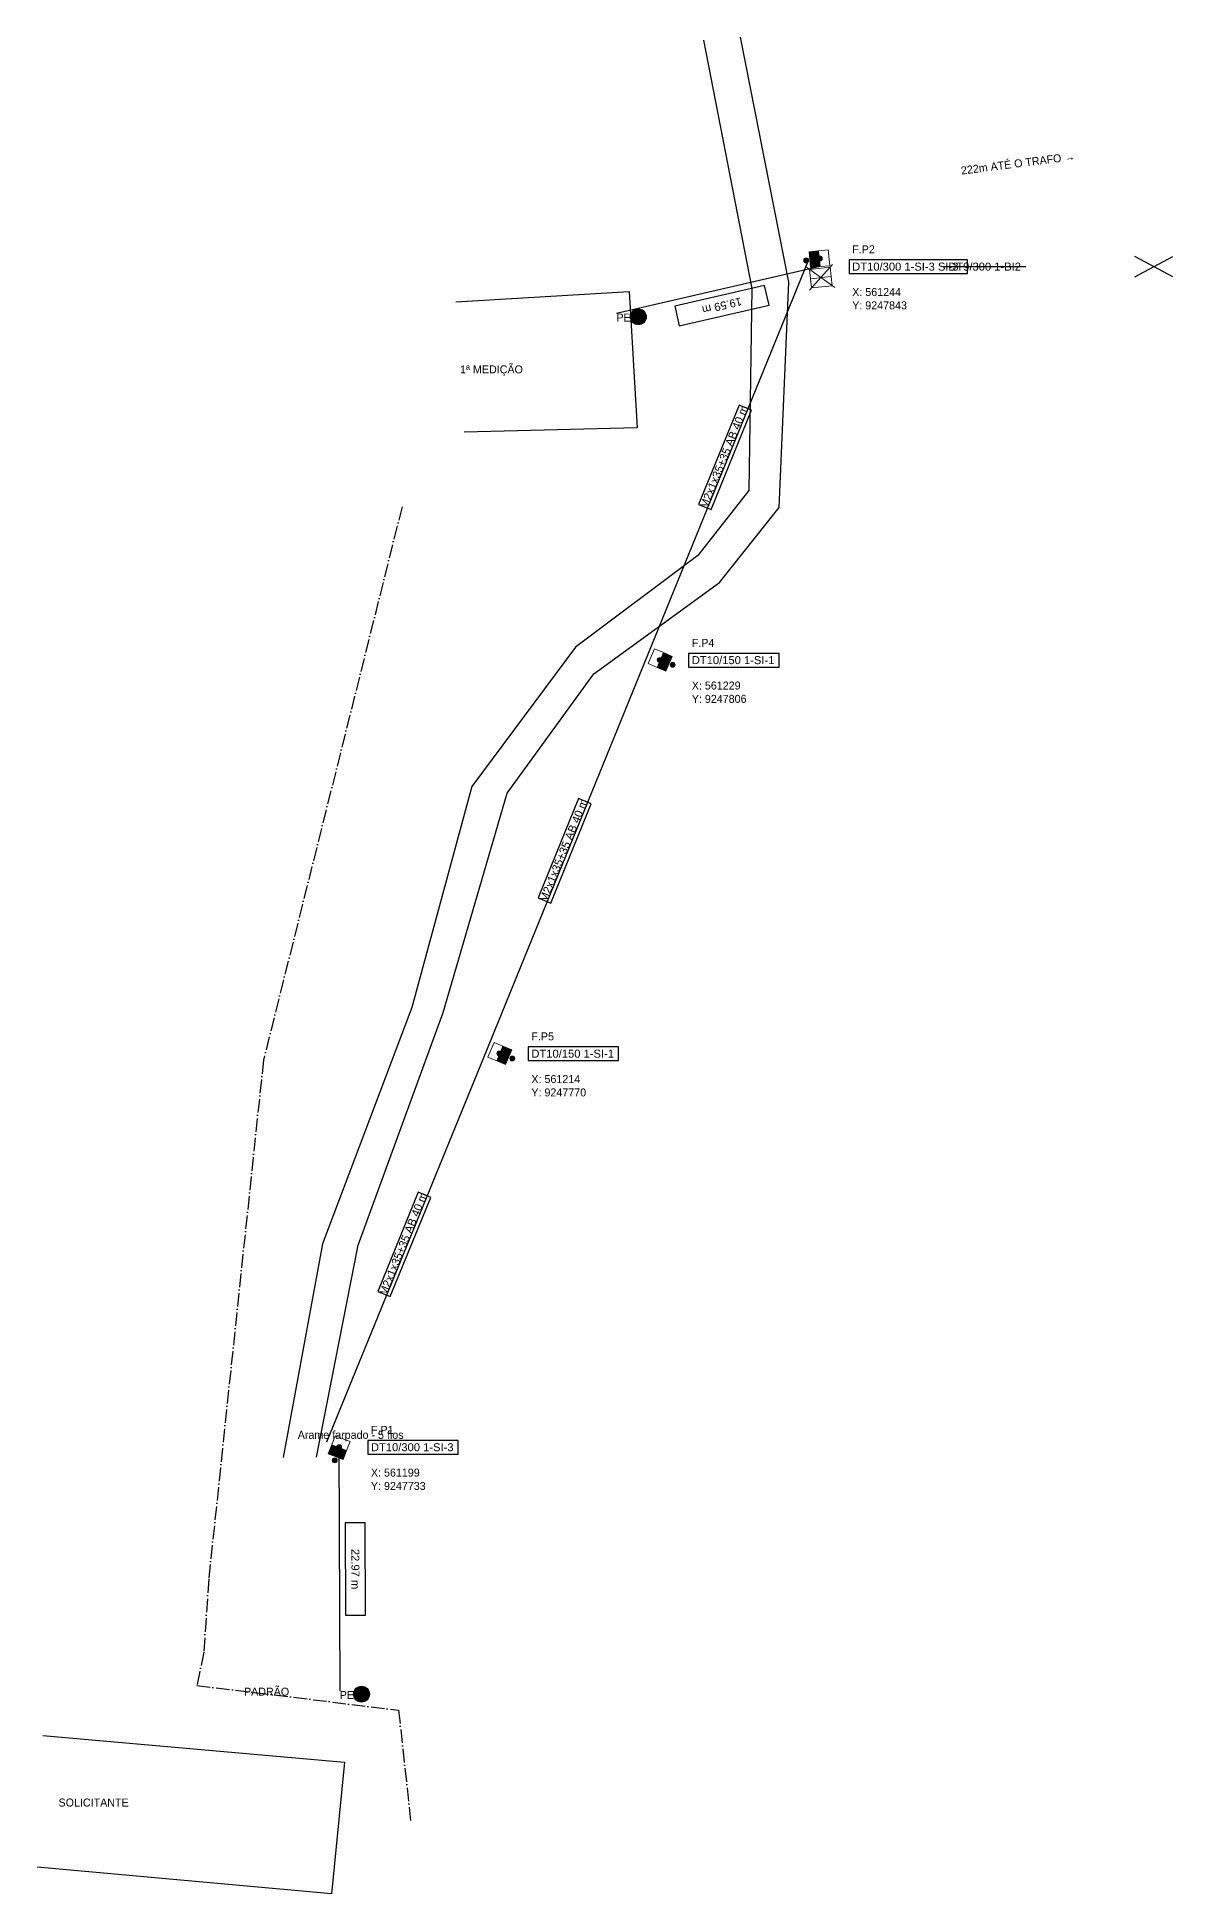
# Model space of a CAD drawing. Header units: metres. Extents: x 561108 to 561731, y 9247591 to 9247958.
# Drawn here: x 561108.1 to 561321, y 9247590.7 to 9247938.7 of the extents above; entities that cross this region are included whole.
import ezdxf

# ---------------------------------------------------------------- set-up
doc = ezdxf.new("R2010")
doc.units = ezdxf.units.M
doc.linetypes.add('DASHDOT', pattern=[3.556, 2.54, -0.508, 0, -0.508])
for name, color, linetype in [('CERCA', 8, 'DASHDOT'), ('LINHAS', 7, 'CONTINUOUS'), ('PONTO DE ENTREGA', 8, 'CONTINUOUS'), ('PONTO FOTO', 4, 'CONTINUOUS'), ('REDE SECUNDARIA - Instalar', 1, 'CONTINUOUS'), ('TEXTOS A IMPLANTAR', 1, 'CONTINUOUS'), ('TEXTOS A REMOVER', 7, 'CONTINUOUS'), ('TEXTOS MAPA', 8, 'CONTINUOUS')]:
    doc.layers.add(name, color=color, linetype=linetype)
doc.styles.add('ARIAL', font='arial.ttf')

# ---------------------------------------------------------------- blocks, each defined once
blk = doc.blocks.new('Clipboard8027')
h = blk.add_hatch(color=7)
h.dxf.hatch_style = 2
h.paths.add_polyline_path([(3, 1.81), (3.01, 0.01), (0.01, 0), (0, 1.8)])
at = {"color": 7, "lineweight": 0}
for points in [[(3, 1.81), (3, 3.61), (0, 3.6), (0, 1.8)], [(3, 1.81), (3.01, 0.01), (0.01, 0), (0, 1.8)], [(3.01, 0.01), (3, 1.81), (0, 1.8), (0.01, 0)]]:
    blk.add_lwpolyline(points, close=True, dxfattribs=at)
blk = doc.blocks.new('Clipboard4108')
h = blk.add_hatch(color=7)
edge = h.paths.add_edge_path()
edge.add_arc((0.463903, 0.463903), 0.463903, 74.00623623, 434.00623623)
h = blk.add_hatch(color=7)
edge = h.paths.add_edge_path()
edge.add_arc((0.463903, 0.463903), 0.463903, 74.00623623, 434.00623623)
at = {"color": 7, "lineweight": 0}
blk.add_circle((0.463903, 0.463903), 0.463903, dxfattribs=at)
blk.add_circle((0.463903, 0.463903), 0.463903, dxfattribs=at)
blk = doc.blocks.new('Clipboard8442')
at = {"color": 1}
for name, p in [('Clipboard8027', (0, 0)), ('Clipboard4108', (1.001781, 1.431733))]:
    blk.add_blockref(name, p, dxfattribs=at)
blk = doc.blocks.new('PosteDtProjetado')
at = {"color": 1}
for name, p in [('Clipboard8442', (-1.425918, -1.873274)), ('Clipboard4108', (-0.312482, -3.031129))]:
    blk.add_blockref(name, p, dxfattribs=at)
blk = doc.blocks.new('Clipboard80270')
h = blk.add_hatch(color=7)
h.dxf.hatch_style = 2
h.paths.add_polyline_path([(3, 1.81), (3.01, 0.01), (0.01, 0), (0, 1.8)])
at = {"color": 7, "lineweight": 0}
for points in [[(3, 1.81), (3, 3.61), (0, 3.6), (0, 1.8)], [(3, 1.81), (3.01, 0.01), (0.01, 0), (0, 1.8)], [(3.01, 0.01), (3, 1.81), (0, 1.8), (0.01, 0)]]:
    blk.add_lwpolyline(points, close=True, dxfattribs=at)
blk = doc.blocks.new('Clipboard41080')
h = blk.add_hatch(color=7)
edge = h.paths.add_edge_path()
edge.add_arc((0.463903, 0.463903), 0.463903, 74.00623623, 434.00623623)
h = blk.add_hatch(color=7)
edge = h.paths.add_edge_path()
edge.add_arc((0.463903, 0.463903), 0.463903, 74.00623623, 434.00623623)
at = {"color": 7, "lineweight": 0}
blk.add_circle((0.463903, 0.463903), 0.463903, dxfattribs=at)
blk.add_circle((0.463903, 0.463903), 0.463903, dxfattribs=at)
blk = doc.blocks.new('Clipboard84420')
at = {"color": 1}
for name, p in [('Clipboard80270', (0, 0)), ('Clipboard41080', (1.001781, 1.431733))]:
    blk.add_blockref(name, p, dxfattribs=at)
blk = doc.blocks.new('PosteDtProjetado0')
at = {"color": 1}
for name, p in [('Clipboard84420', (-1.425918, -1.873274)), ('Clipboard41080', (-0.312482, -3.031129))]:
    blk.add_blockref(name, p, dxfattribs=at)
blk = doc.blocks.new('Clipboard21233')
at = {"color": 1, "lineweight": 0, "true_color": 0xff0000}
for points in [[(0, 2.515306), (6.304138, 3.802945)], [(1.538111, 4.155722), (4.885972, 2.197806)], [(2.226027, 6.205361), (4.22275, 0)]]:
    blk.add_lwpolyline(points, dxfattribs=at)
blk.add_lwpolyline([(0.656166, 2.645833), (2.409472, 5.647972), (5.760861, 3.693583), (4.007555, 0.691445)], close=True, dxfattribs=at)
blk = doc.blocks.new('PosteDtSubstituir')
at = {"color": 1, "rotation": 300.66943}
blk.add_blockref('Clipboard21233', (-2.313428, 1.064978), dxfattribs=at)
blk.add_blockref('PosteDtProjetado0', (-1.578059, 0.064661))
blk = doc.blocks.new('PontoEntrega', base_point=(8.56, 3.62))
h = blk.add_hatch(color=1)
h.dxf.hatch_style = 1
h.paths.add_polyline_path([(14.13, 3.03, 1), (11.17, 3.03, 1)])
at = {"color": 1}
blk.add_circle((12.65, 3.03), 1.48, dxfattribs=at)

msp = doc.modelspace()

# ---------------------------------------------------------------- linework, layer by layer
at = {"color": 1, "linetype": 'CONTINUOUS'}
for p, q in [((561313.87, 9247893.77), (561321.02, 9247897.57)), ((561321.02, 9247893.77), (561313.87, 9247897.57))]:
    msp.add_line(p, q, dxfattribs=at)
at = {"layer": 'CERCA'}
msp.add_lwpolyline([(561176.52, 9247850.63), (561150.54, 9247746.93), (561140.28, 9247649.64), (561139.36, 9247635.99), (561138.06, 9247629.74), (561175.87, 9247625.12), (561178.16, 9247604.23)], dxfattribs=at)
at = {"layer": 'LINHAS'}
for p, q in [((561233.06, 9247938.1), (561242.07, 9247891.6)), ((561249.02, 9247892.75), (561239.99, 9247938.69)), ((561186.6, 9247889.08), (561219.09, 9247891)), ((561219.09, 9247891), (561220.63, 9247865.44)), ((561242.07, 9247891.6), (561241.54, 9247853.71)), ((561247.24, 9247850.5), (561249.02, 9247892.75)), ((561220.63, 9247865.44), (561188.14, 9247864.68)), ((561241.54, 9247853.71), (561231.95, 9247841.53)), ((561236.05, 9247836.48), (561247.24, 9247850.5)), ((561231.95, 9247841.53), (561209.05, 9247824.37)), ((561212.48, 9247819.38), (561236.05, 9247836.48)), ((561209.05, 9247824.37), (561189.61, 9247798.23)), ((561196.2, 9247796.96), (561212.48, 9247819.38)), ((561189.61, 9247798.23), (561178.38, 9247756.79)), ((561184.26, 9247755.89), (561196.2, 9247796.96)), ((561178.38, 9247756.79), (561161.64, 9247712.49)), ((561168.29, 9247712.25), (561184.26, 9247755.89)), ((561161.64, 9247712.49), (561154.24, 9247672.49)), ((561160.49, 9247672.54), (561168.29, 9247712.25)), ((561109.21, 9247620.38), (561165.72, 9247615.37)), ((561165.72, 9247615.37), (561163.28, 9247590.68)), ((561163.28, 9247590.68), (561108.12, 9247595.66))]:
    msp.add_line(p, q, dxfattribs=at)
at = {"layer": 'PONTO DE ENTREGA'}
for p, q in [((561254.91, 9247895.67), (561216.72, 9247886.87)), ((561164.69, 9247674.39), (561164.84, 9247628.71))]:
    msp.add_line(p, q, dxfattribs=at)
for points in [[(561244.49, 9247892.14), (561227.64, 9247888.25), (561228.49, 9247884.55), (561245.34, 9247888.43), (561244.49, 9247892.14)], [(561165.84, 9247660.2), (561165.9, 9247642.9), (561169.7, 9247642.91), (561169.64, 9247660.21), (561165.84, 9247660.2)]]:
    msp.add_lwpolyline(points, close=True, dxfattribs=at)
at = {"layer": 'REDE SECUNDARIA - Instalar', "color": 1, "linetype": 'Continuous'}
for points in [[(561252.6, 9247896.61), (561222.52, 9247822.85)], [(561222.52, 9247822.85), (561192.45, 9247749.09)], [(561192.45, 9247749.09), (561162.38, 9247675.33)]]:
    msp.add_lwpolyline(points, dxfattribs=at)
at = {"layer": 'TEXTOS A IMPLANTAR', "color": 1}
for points in [[(561260.31, 9247894.39), (561282.51, 9247894.39), (561282.51, 9247896.94), (561260.31, 9247896.94), (561260.31, 9247894.39)], [(561234.46, 9247850.14), (561242.05, 9247868.75), (561239.69, 9247869.72), (561232.1, 9247851.1), (561234.46, 9247850.14)], [(561230.24, 9247820.63), (561247.19, 9247820.63), (561247.19, 9247823.18), (561230.24, 9247823.18), (561230.24, 9247820.63)], [(561204.39, 9247776.38), (561211.98, 9247794.99), (561209.62, 9247795.96), (561202.03, 9247777.34), (561204.39, 9247776.38)], [(561200.17, 9247746.87), (561217.12, 9247746.87), (561217.12, 9247749.42), (561200.17, 9247749.42), (561200.17, 9247746.87)], [(561174.32, 9247702.62), (561181.9, 9247721.23), (561179.54, 9247722.2), (561171.96, 9247703.58), (561174.32, 9247702.62)], [(561170.09, 9247673.11), (561187.04, 9247673.11), (561187.04, 9247675.66), (561170.09, 9247675.66), (561170.09, 9247673.11)]]:
    msp.add_lwpolyline(points, dxfattribs=at)
at = {"layer": 'TEXTOS A REMOVER', "color": 1}
msp.add_line((561278.02, 9247895.67), (561293.47, 9247895.67), dxfattribs=at)

# ---------------------------------------------------------------- block references
for name, p, rotation in [('PosteDtSubstituir', (561254.91, 9247895.67), 275.6889496093903), ('PosteDtProjetado', (561224.84, 9247821.91), 66.77804658624859), ('PosteDtProjetado', (561194.77, 9247748.15), 66.77804658624859), ('PosteDtProjetado', (561164.69, 9247674.39), 339.1395584845267)]:
    msp.add_blockref(name, p, dxfattribs=dict(rotation=rotation))
at = {"layer": 'PONTO DE ENTREGA'}
for p in [(561216.72, 9247886.87), (561164.84, 9247628.71)]:
    msp.add_blockref('PontoEntrega', p, dxfattribs=at)

# ---------------------------------------------------------------- texts
at = {"char_height": 1.5, "attachment_point": 1}
for s, insert in [('X: 561244\\PY: 9247843', (561260.91, 9247891.67)), ('X: 561229\\PY: 9247806', (561230.84, 9247817.91)), ('X: 561214\\PY: 9247770', (561200.77, 9247744.15)), ('X: 561199\\PY: 9247733', (561170.69, 9247670.39))]:
    msp.add_mtext(s, dxfattribs=dict(at, insert=insert))
at = {"layer": 'CERCA', "insert": (561156.97, 9247677.47), "char_height": 1.5, "attachment_point": 1}
msp.add_mtext('Arame farpado - 5 fios', dxfattribs=at)
at = {"layer": 'PONTO DE ENTREGA', "char_height": 1.5, "attachment_point": 5, "style": 'Arial'}
for s, insert, rotation in [('19.59 m', (561236.49, 9247888.34), 192.9712), ('22.97 m', (561167.77, 9247651.56), 270.1836)]:
    msp.add_mtext(s, dxfattribs=dict(at, insert=insert, rotation=rotation))
at = {"layer": 'PONTO DE ENTREGA', "char_height": 1.5, "attachment_point": 1}
for s, insert in [('PE2', (561216.72, 9247886.87)), ('PE1', (561164.84, 9247628.71))]:
    msp.add_mtext(s, dxfattribs=dict(at, insert=insert))
at = {"layer": 'PONTO FOTO', "color": 5, "char_height": 1.5, "attachment_point": 1}
for s, insert in [('F.P2', (561260.91, 9247899.67)), ('F.P4', (561230.84, 9247825.91)), ('F.P5', (561200.77, 9247752.15)), ('F.P1', (561170.69, 9247678.39))]:
    msp.add_mtext(s, dxfattribs=dict(at, insert=insert))
at = {"layer": 'TEXTOS A IMPLANTAR', "char_height": 1.5, "attachment_point": 4, "style": 'Arial'}
for s, insert in [('DT10/300 1-SI-3 SI-3', (561260.91, 9247895.67)), ('DT10/150 1-SI-1', (561230.84, 9247821.91)), ('DT10/150 1-SI-1', (561200.77, 9247748.15)), ('DT10/300 1-SI-3', (561170.69, 9247674.39))]:
    msp.add_mtext(s, dxfattribs=dict(at, insert=insert))
at = {"layer": 'TEXTOS A IMPLANTAR', "char_height": 1.5, "attachment_point": 2, "rotation": 67.8189, "style": 'Arial'}
for insert in [(561236.17, 9247860.3), (561206.1, 9247786.54), (561176.03, 9247712.78)]:
    msp.add_mtext('M2x1x35+35 AB 40 m', dxfattribs=dict(at, insert=insert))
at = {"layer": 'TEXTOS A REMOVER', "true_color": 0x333333, "insert": (561278.92, 9247895.67), "char_height": 1.5, "attachment_point": 4, "style": 'Arial'}
msp.add_mtext('DT9/300 1-BI2', dxfattribs=at)
at = {"layer": 'TEXTOS MAPA', "insert": (561281.22, 9247914.41), "char_height": 1.5, "attachment_point": 1, "rotation": 7.2873}
msp.add_mtext('222m ATÉ O TRAFO →', dxfattribs=at)
at = {"layer": 'TEXTOS MAPA', "char_height": 1.5, "attachment_point": 1}
for s, insert in [('1ª MEDIÇÃO ', (561187.4, 9247877.17)), ('PADRÃO ', (561146.9, 9247629.33)), ('SOLICITANTE ', (561112.13, 9247608.55))]:
    msp.add_mtext(s, dxfattribs=dict(at, insert=insert))

doc.saveas('drawing.dxf')
